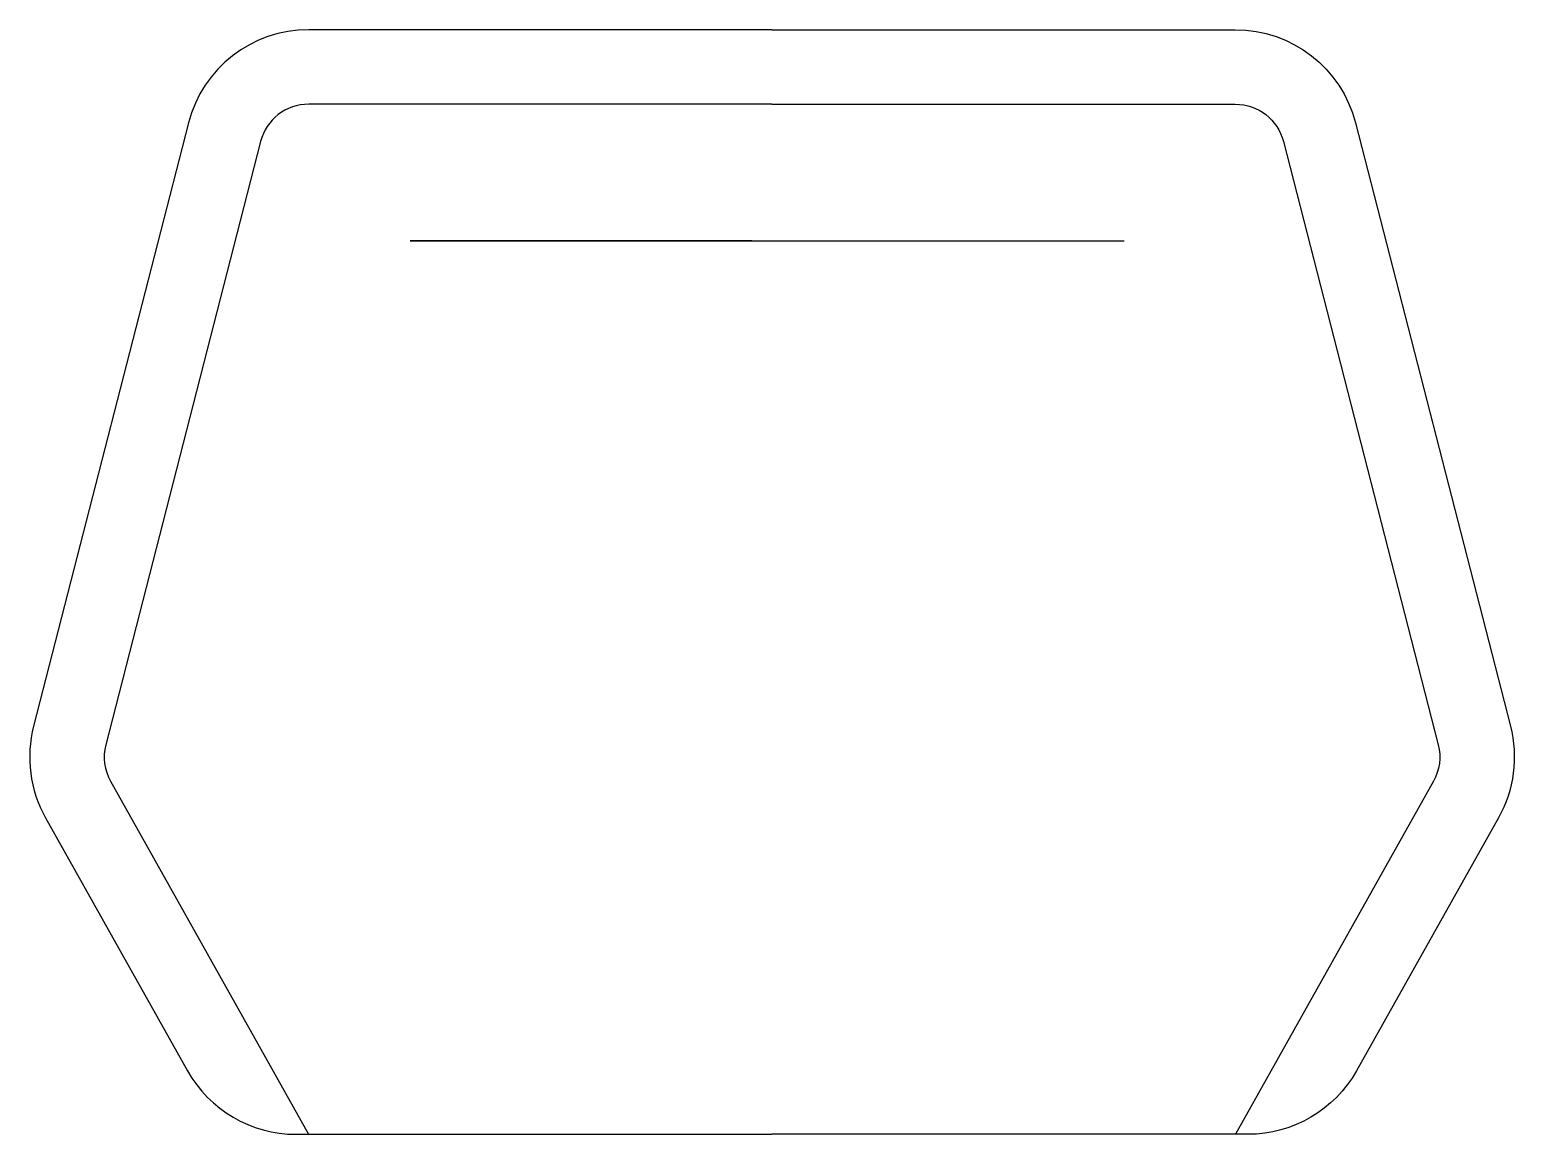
# Model space of a CAD drawing. Header units: metres. Extents: x -0.299 to 0.299, y -0.36 to 0.085.
import ezdxf

# ---------------------------------------------------------------- set-up
doc = ezdxf.new("R2010")
doc.units = ezdxf.units.M

msp = doc.modelspace()

# ---------------------------------------------------------------- linework, layer by layer
msp.add_line((0.00036, 0.08531), (-0.18632, 0.08531))
for points in [[(0.00036, 0.08531), (-0.18632, 0.08531, 0.342369), (-0.23475, 0.04774)], [(0.00036, 0.08531), (0.18704, 0.08531, -0.342369), (0.23547, 0.04774)], [(0.00036, 0.05531), (-0.18632, 0.05531, 0.342369), (-0.20569, 0.04028, 0.342369)], [(0.00036, 0.05531), (0.18704, 0.05531, -0.342369), (0.20641, 0.04028, -0.342369)], [(-0.23475, 0.04774), (-0.29715, -0.19527, 0.19305), (-0.29232, -0.23218), (-0.23508, -0.33416, 0.271204), (-0.19148, -0.35969), (0.00036, -0.35969)], [(0.23547, 0.04774), (0.29787, -0.19527, -0.19305), (0.29305, -0.23218), (0.2358, -0.33416, -0.271204), (0.1922, -0.35969), (0.00036, -0.35969)], [(-0.20569, 0.04028), (-0.2681, -0.20273, 0.19305), (-0.26616, -0.21749), (-0.18635, -0.35969, 0.221086)], [(0.20641, 0.04028), (0.26882, -0.20273, -0.19305), (0.26688, -0.21749), (0.18707, -0.35969, -0.271204)]]:
    msp.add_lwpolyline(points, format="xyb")
for points in [[(-0.14537, 0.00031), (0.14224, 0.00031)], [(-0.00782, 0.00031), (-0.14537, 0.00031)]]:
    msp.add_lwpolyline(points)

doc.saveas('drawing.dxf')
